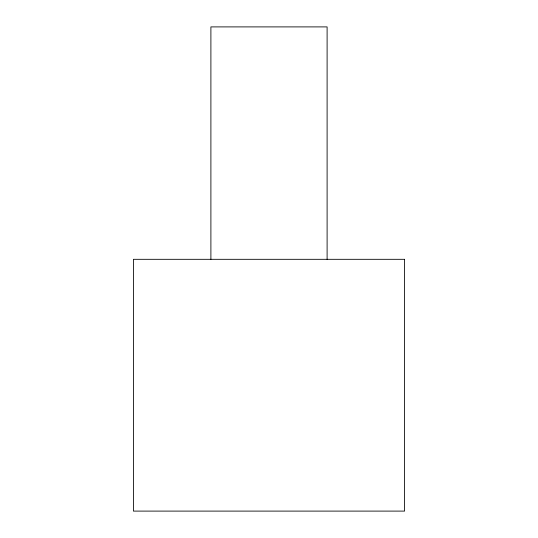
<?xml version="1.0" encoding="UTF-8"?>
<svg xmlns="http://www.w3.org/2000/svg" width="538" height="538" viewBox="0 0 538 538"><rect width="100%" height="100%" fill="white"/><g stroke="black" fill="none" stroke-linecap="round" stroke-linejoin="round"><path stroke-width="0.81" d="M327.104 259.316L327.104 26.9L210.896 26.9L210.896 259.316M404.576 259.316L133.424 259.316L133.424 511.1L404.576 511.1L404.576 259.316"/></g></svg>
